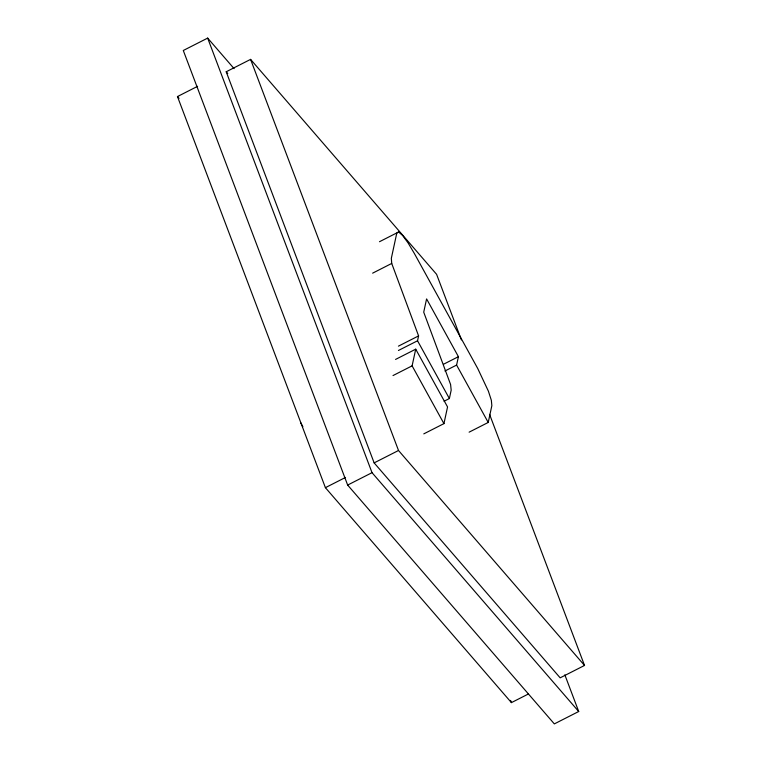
<?xml version="1.0" encoding="UTF-8"?>
<svg xmlns="http://www.w3.org/2000/svg" width="762" height="762" viewBox="0 0 762 762"><rect width="100%" height="100%" fill="white"/><g stroke="black" fill="none" stroke-linecap="round" stroke-linejoin="round"><path stroke-width="1.14" d="M423.786 433.873L443.941 423.624L412.109 365.846L415.719 349.167L395.554 359.426M444.065 401.241L449.37 398.545L417.538 340.776L418.586 335.899L391.725 263.442L391.335 258.318L396.783 233.124L398.602 232L402.574 235.429L408.127 243.011L414.28 253.346L477.726 368.494L488.394 391.173L491.357 400.336L491.852 405.66L488.223 422.453L469.116 432.168M443.941 423.624L447.551 406.946L415.719 349.167M449.37 398.545L451.18 390.154L450.599 384.515L423.72 312.182L426.587 298.904L458.419 356.683L456.6 365.074L488.223 422.453M234.077 68.628L207.664 38.1L183.29 50.492L347.653 485.07L554.336 723.9L578.71 711.508L564.842 674.827M528.371 694.001L511.416 702.621L325.403 487.67L177.47 96.555L197.606 86.316M489.556 414.328L584.53 665.445L560.156 677.837L374.142 462.886L226.209 71.771L250.584 59.379L436.597 274.33L461.391 339.89M379.495 241.716L398.602 232M372.628 273.158L391.725 263.442M398.431 346.148L418.586 335.899M398.431 350.482L417.538 340.776M393.011 375.561L412.109 365.846M443.56 364.236L458.419 356.683M444.932 371.008L456.6 365.074M325.403 487.67L345.529 477.431M374.142 462.886L398.516 450.494L584.53 665.445M347.653 485.07L372.027 472.678L578.71 711.508M226.209 71.771L227.771 73.571M177.47 96.555L179.022 98.355M300.59 422.548L302.866 426.682M510.578 700.402L511.416 702.621M250.584 59.379L398.516 450.494M207.664 38.1L372.027 472.678"/></g></svg>
